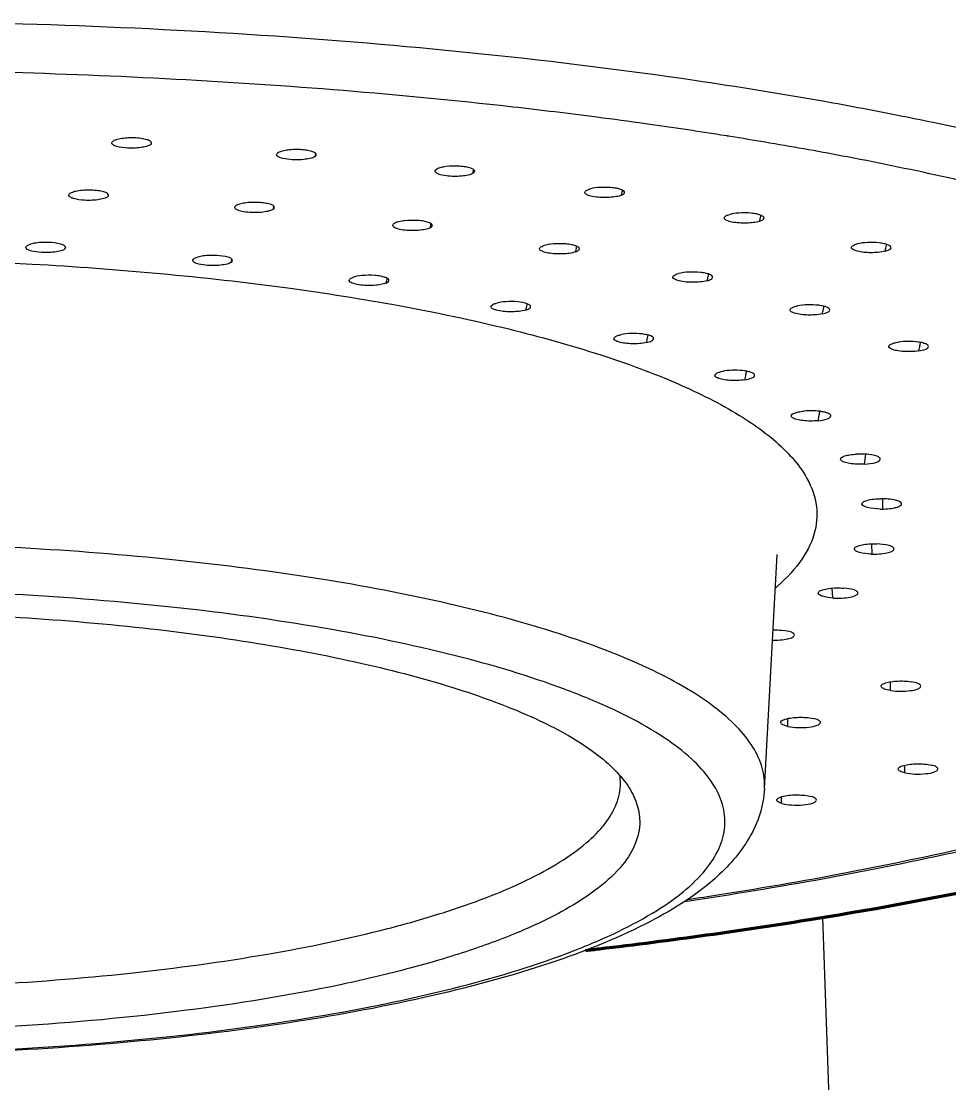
# Model space of a CAD drawing. Extents: x 40119 to 40713, y 15845 to 16265.
# Drawn here: x 40203.67 to 40215.36, y 16175.85 to 16189.22 of the extents above; entities that cross this region are included whole.
import ezdxf

# ---------------------------------------------------------------- set-up
doc = ezdxf.new("R2010")
doc.units = 0
doc.header["$LTSCALE"] = 7
doc.header["$MEASUREMENT"] = 0
doc.linetypes.add('CENTER', pattern=[2, 1.25, -0.25, 0.25, -0.25])
doc.layers.get('0').update_dxf_attribs({"color": 2, "linetype": 'CONTINUOUS'})
doc.layers.add('1', color=1, linetype='CENTER')

msp = doc.modelspace()

# ---------------------------------------------------------------- linework, layer by layer
at = {"color": 7, "linetype": 'Continuous'}
for p, q in [((40209.86036, 16188.1427), (40209.83088, 16188.14571)), ((40209.86036, 16188.1427), (40209.83131, 16188.14597)), ((40205.30702, 16187.68851), (40205.30464, 16187.67681)), ((40205.30464, 16187.67681), (40205.31007, 16187.6877)), ((40212.55653, 16187.77879), (40212.47874, 16187.7911)), ((40212.59899, 16187.77066), (40212.555, 16187.77814)), ((40212.60133, 16187.77164), (40212.55653, 16187.77879)), ((40214.07137, 16187.51446), (40214.00731, 16187.52664)), ((40204.76648, 16187.03129), (40204.76407, 16187.01938)), ((40204.76407, 16187.01938), (40204.76952, 16187.03048)), ((40204.22595, 16186.37414), (40204.2235, 16186.36195)), ((40204.2235, 16186.36195), (40204.22899, 16186.37332)), ((40213.99105, 16183.69842), (40213.98639, 16183.70852)), ((40214.25363, 16183.14532), (40214.25352, 16183.14582)), ((40214.51419, 16183.21263), (40214.51322, 16183.0838)), ((40214.15939, 16182.57844), (40214.16083, 16182.58958)), ((40214.37449, 16182.64402), (40214.37753, 16182.51737)), ((40213.02777, 16179.56325), (40213.18772, 16182.51125)), ((40213.87654, 16182.08755), (40213.88329, 16181.96442)), ((40213.76009, 16177.94388), (40214.4872, 16157.12529))]:
    msp.add_line(p, q, dxfattribs=at)
for centre, radius, start, end in [((40204.40844, 16135.53437), 53.50482, 79.932373, 81.684266), ((40205.51984, 16141.76679), 47.17408, 78.695277, 79.938198), ((40202.79721, 16125.35041), 63.18829, 82.6159268, 83.5820991), ((40203.23595, 16128.73179), 59.77856, 82.0264369, 82.6164311), ((40203.77449, 16132.51502), 55.95721, 81.051193, 82.03518), ((40206.18548, 16145.10907), 43.76616, 78.103665, 78.692068), ((40207.0842, 16149.30868), 39.47149, 76.704954, 78.123554), ((40204.33012, 16136.03466), 52.39398, 80.435895, 80.916963), ((40204.99547, 16139.91764), 48.45442, 79.281384, 80.448835), ((40199.91923, 16189.13402), 7.62474, 347.798322, 347.954416), ((40199.78714, 16189.16222), 7.75981, 347.954306, 348.06855), ((40204.07815, 16188.4987), 5.41023, 347.277368, 347.591111), ((40203.94339, 16188.52838), 5.54822, 347.590813, 347.821042), ((40207.12493, 16187.98768), 4.21371, 346.916428, 347.439218), ((40206.99045, 16188.0177), 4.35149, 347.438491, 347.798498), ((40199.54632, 16188.43255), 7.46539, 347.815522, 347.987465), ((40199.40442, 16188.46276), 7.61047, 347.987333, 348.113254), ((40209.59056, 16187.50295), 3.46971, 346.72228, 347.49887), ((40209.45448, 16187.53321), 3.60912, 347.497444, 348.007237), ((40203.78379, 16187.75669), 5.1603, 347.305241, 347.668414), ((40203.64146, 16187.78785), 5.306, 347.667984, 347.922994), ((40206.78154, 16187.21305), 3.97039, 347.017367, 347.637255), ((40206.63647, 16187.24492), 4.11892, 347.636244, 348.055342), ((40211.6599, 16187.01077), 2.9665, 346.700292, 347.757308), ((40211.52121, 16187.04099), 3.10845, 347.754964, 348.431049), ((40199.29686, 16187.70284), 7.17837, 347.820391, 348.019884), ((40199.14675, 16187.73472), 7.33184, 348.019679, 348.155046), ((40203.56394, 16186.98343), 4.81793, 347.349495, 347.792867), ((40203.40945, 16187.0169), 4.97601, 347.792237, 348.09719), ((40209.1388, 16186.69138), 3.25186, 346.961199, 347.887074), ((40208.99109, 16186.72321), 3.40296, 347.885063, 348.479942), ((40206.29452, 16186.43359), 3.82409, 347.975485, 348.471279), ((40206.45153, 16186.40004), 3.66354, 347.206188, 347.977099), ((40211.04808, 16186.1575), 2.77774, 347.14314, 348.393554), ((40210.89666, 16186.18877), 2.93235, 348.390272, 349.173851), ((40208.4625, 16185.86439), 3.15617, 348.538918, 349.24958), ((40208.62407, 16185.83147), 2.99128, 347.402871, 348.54195), ((40212.57986, 16185.60122), 2.44903, 347.566456, 349.133605), ((40212.42306, 16185.63154), 2.60874, 349.128973, 350.110123), ((40210.2733, 16185.24598), 2.56448, 347.945294, 349.450232), ((40210.10515, 16185.27752), 2.73556, 349.445542, 350.378235), ((40211.46477, 16184.63759), 2.28251, 348.830718, 350.624684), ((40211.28896, 16184.66687), 2.46074, 350.619075, 351.785141), ((40212.14337, 16184.02314), 2.17583, 350.079522, 353.426862), ((40211.49024, 16184.0264), 2.56147, 310.83628, 311.779605), ((40212.53176, 16180.85491), 2.08422, 358.47955, 0.163791), ((40212.24356, 16180.85329), 2.37243, 0.963673, 1.247936), ((40212.3427, 16180.85482), 2.27327, 0.152546, 0.967309), ((40207.41871, 16172.49504), 8.87684, 67.479357, 69.61578), ((40207.75178, 16173.30355), 8.00242, 66.876248, 67.464995), ((40210.81145, 16180.32583), 2.51225, 1.761553, 2.58133), ((40211.02257, 16180.33204), 2.30103, 0.399569, 1.768505), ((40212.33137, 16179.73132), 2.46353, 1.988363, 2.84047), ((40212.53916, 16179.73829), 2.25562, 0.661743, 1.994368), ((40210.53746, 16179.63105), 0.67626, 0.026083, 8.392356), ((40210.46342, 16179.26208), 2.78318, 3.338931, 4.115792), ((40210.68809, 16179.27507), 2.55813, 2.322487, 3.341596), ((40203.90723, 16232.65526), 55.09245, 278.51507, 278.930303)]:
    msp.add_arc(centre, radius, start, end, dxfattribs=at)
for points, knots in [([(40212.14673, 16188.47664), (40210.39601, 16188.73352), (40206.75548, 16189.1038), (40203.09941, 16189.22285), (40201.21374, 16189.22285)], [0, 0, 0, 0, 0.48410235, 1, 1, 1, 1]), ([(40209.83131, 16188.14597), (40208.42978, 16188.30318), (40205.55942, 16188.53351), (40202.68117, 16188.60848), (40201.21374, 16188.60848)], [0, 0, 0, 0, 0.49007493, 1, 1, 1, 1]), ([(40205.00812, 16187.62703), (40204.96147, 16187.6296), (40204.89836, 16187.63741), (40204.83274, 16187.6605), (40204.81201, 16187.67838), (40204.81041, 16187.6872)], [0, 0, 0, 0, 0.65868302, 0.87367565, 1, 1, 1, 1]), ([(40205.30978, 16187.6877), (40205.31103, 16187.69669), (40205.29076, 16187.72035), (40205.24374, 16187.73481), (40205.1741, 16187.7496), (40205.0897, 16187.75573), (40205.00148, 16187.75435), (40204.92051, 16187.74561), (40204.85897, 16187.73029), (40204.82445, 16187.71446), (40204.81556, 16187.70368)], [0, 0, 0, 0, 0.05200886, 0.14770597, 0.28800625, 0.45624802, 0.63235109, 0.79368735, 0.91992676, 1, 1, 1, 1]), ([(40205.30464, 16187.67681), (40205.29512, 16187.66524), (40205.25733, 16187.6486), (40205.19058, 16187.63332), (40205.10347, 16187.62506), (40205.04059, 16187.62525), (40205.00812, 16187.62703)], [0, 0, 0, 0, 0.14706883, 0.38282002, 0.68081745, 1, 1, 1, 1]), ([(40206.88517, 16187.54014), (40206.88404, 16187.5464), (40206.8888, 16187.55627), (40206.89575, 16187.56213), (40206.89803, 16187.56387)], [0, 0, 0, 0, 0.68943072, 1, 1, 1, 1]), ([(40207.05486, 16187.48196), (40207.01446, 16187.48549), (40206.96014, 16187.49364), (40206.90359, 16187.51602), (40206.88657, 16187.5323), (40206.88517, 16187.54014)], [0, 0, 0, 0, 0.65806141, 0.87076683, 1, 1, 1, 1]), ([(40207.3845, 16187.5408), (40207.38567, 16187.54934), (40207.36744, 16187.57202), (40207.32321, 16187.58627), (40207.25814, 16187.60121), (40207.17812, 16187.60802), (40207.0929, 16187.60807), (40207.01259, 16187.60111), (40206.94768, 16187.58747), (40206.91058, 16187.57346), (40206.89803, 16187.56387)], [0, 0, 0, 0, 0.05040168, 0.14191671, 0.27571962, 0.4379449, 0.61091551, 0.77376133, 0.90763189, 1, 1, 1, 1]), ([(40207.37173, 16187.5225), (40207.37352, 16187.52387), (40207.37921, 16187.52871), (40207.38379, 16187.53557), (40207.3845, 16187.5408)], [0, 0, 0, 0, 0.29978468, 1, 1, 1, 1]), ([(40207.37173, 16187.5225), (40207.35761, 16187.5117), (40207.31492, 16187.49653), (40207.20943, 16187.47729), (40207.11827, 16187.47642), (40207.05486, 16187.48196)], [0, 0, 0, 0, 0.1650981, 0.40902259, 1, 1, 1, 1]), ([(40209.3792, 16187.33249), (40209.38038, 16187.34057), (40209.36406, 16187.36229), (40209.32276, 16187.37638), (40209.26218, 16187.39142), (40209.15952, 16187.40139), (40209.05348, 16187.39976), (40208.95841, 16187.38326), (40208.91891, 16187.37084), (40208.90363, 16187.3625)], [0, 0, 0, 0, 0.04896849, 0.13658062, 0.26429219, 0.42103506, 0.7546951, 0.89556956, 1, 1, 1, 1]), ([(40217.37305, 16186.73617), (40217.11872, 16186.80992), (40216.02801, 16187.10937), (40214.92218, 16187.3521), (40214.07137, 16187.51446)], [0, 0, 0, 0, 0.23413936, 1, 1, 1, 1]), ([(40208.87987, 16187.3318), (40208.87939, 16187.3344), (40208.88051, 16187.34851), (40208.89408, 16187.35729), (40208.90363, 16187.3625)], [0, 0, 0, 0, 0.19536729, 1, 1, 1, 1]), ([(40209.02261, 16187.27644), (40208.98835, 16187.28063), (40208.94251, 16187.28892), (40208.89474, 16187.31027), (40208.88114, 16187.32491), (40208.87987, 16187.3318)], [0, 0, 0, 0, 0.65563507, 0.86681572, 1, 1, 1, 1]), ([(40209.35554, 16187.3072), (40209.33753, 16187.29736), (40209.29001, 16187.28353), (40209.17885, 16187.26767), (40209.08585, 16187.2687), (40209.02261, 16187.27644)], [0, 0, 0, 0, 0.18250167, 0.43348999, 1, 1, 1, 1]), ([(40209.35554, 16187.3072), (40209.35885, 16187.30901), (40209.36865, 16187.31498), (40209.37806, 16187.32462), (40209.3792, 16187.33249)], [0, 0, 0, 0, 0.32166026, 1, 1, 1, 1]), ([(40211.26693, 16187.06576), (40211.26809, 16187.07342), (40211.25333, 16187.09399), (40211.21511, 16187.10811), (40211.1589, 16187.123), (40211.06146, 16187.13401), (40210.94109, 16187.1329), (40210.84442, 16187.11851), (40210.80523, 16187.10231)], [0, 0, 0, 0, 0.0479651, 0.13198946, 0.25418056, 0.40595071, 0.73750266, 1, 1, 1, 1]), ([(40204.46755, 16186.9696), (40204.4209, 16186.97217), (40204.35779, 16186.97998), (40204.29217, 16187.00307), (40204.27144, 16187.02095), (40204.26984, 16187.02977)], [0, 0, 0, 0, 0.65868302, 0.87367565, 1, 1, 1, 1]), ([(40204.76924, 16187.03048), (40204.77038, 16187.03952), (40204.74987, 16187.06301), (40204.70281, 16187.0775), (40204.6331, 16187.09221), (40204.54875, 16187.09832), (40204.46062, 16187.0969), (40204.37977, 16187.08815), (40204.31833, 16187.07283), (40204.28387, 16187.05702), (40204.27499, 16187.04626)], [0, 0, 0, 0, 0.05221951, 0.14820012, 0.28861367, 0.45682074, 0.63278112, 0.79392508, 0.92000796, 1, 1, 1, 1]), ([(40204.76407, 16187.01938), (40204.75455, 16187.00781), (40204.71676, 16186.99117), (40204.65001, 16186.9759), (40204.5629, 16186.96763), (40204.50002, 16186.96782), (40204.46755, 16186.9696)], [0, 0, 0, 0, 0.14706883, 0.38282002, 0.68081745, 1, 1, 1, 1]), ([(40210.76753, 16187.06501), (40210.76694, 16187.06824), (40210.77005, 16187.08772), (40210.79112, 16187.09647), (40210.80523, 16187.10231)], [0, 0, 0, 0, 0.17664683, 1, 1, 1, 1]), ([(40210.88476, 16187.01326), (40210.8564, 16187.01784), (40210.81703, 16187.02583), (40210.77024, 16187.05025), (40210.76753, 16187.06501)], [0, 0, 0, 0, 0.65672023, 1, 1, 1, 1]), ([(40211.22925, 16187.03382), (40211.2079, 16187.02498), (40211.15592, 16187.01259), (40211.04073, 16187.00024), (40210.94692, 16187.00322), (40210.88476, 16187.01326)], [0, 0, 0, 0, 0.19934907, 0.456809, 1, 1, 1, 1]), ([(40211.22925, 16187.03382), (40211.23449, 16187.03599), (40211.24909, 16187.04285), (40211.26528, 16187.05482), (40211.26693, 16187.06576)], [0, 0, 0, 0, 0.33893221, 1, 1, 1, 1]), ([(40206.35865, 16186.87578), (40206.35745, 16186.88245), (40206.36303, 16186.89294), (40206.37066, 16186.89894), (40206.3732, 16186.90076)], [0, 0, 0, 0, 0.68447264, 1, 1, 1, 1]), ([(40206.52355, 16186.81804), (40206.48423, 16186.82171), (40206.43143, 16186.8299), (40206.37643, 16186.85212), (40206.36004, 16186.86811), (40206.35865, 16186.87578)], [0, 0, 0, 0, 0.65777179, 0.87015307, 1, 1, 1, 1]), ([(40206.858, 16186.87654), (40206.85912, 16186.88502), (40206.84114, 16186.90747), (40206.7974, 16186.9217), (40206.73309, 16186.93663), (40206.65387, 16186.94354), (40206.56924, 16186.94382), (40206.48914, 16186.93715), (40206.4238, 16186.92384), (40206.38628, 16186.91012), (40206.3732, 16186.90076)], [0, 0, 0, 0, 0.05021284, 0.14113461, 0.27387763, 0.43509104, 0.60746366, 0.7704602, 0.90553408, 1, 1, 1, 1]), ([(40206.84354, 16186.85691), (40206.84558, 16186.85837), (40206.85195, 16186.86345), (40206.85724, 16186.87086), (40206.858, 16186.87654)], [0, 0, 0, 0, 0.30415038, 1, 1, 1, 1]), ([(40206.84354, 16186.85691), (40206.82869, 16186.84626), (40206.78514, 16186.83133), (40206.67854, 16186.81267), (40206.58699, 16186.81212), (40206.52355, 16186.81804)], [0, 0, 0, 0, 0.16818599, 0.41340141, 1, 1, 1, 1]), ([(40212.52261, 16186.74338), (40212.52191, 16186.74725), (40212.52474, 16186.76011), (40212.54612, 16186.77537), (40212.56516, 16186.78294), (40212.57712, 16186.78681)], [0, 0, 0, 0, 0.15910598, 0.49128664, 1, 1, 1, 1]), ([(40212.61613, 16186.69597), (40212.59334, 16186.70068), (40212.5607, 16186.70859), (40212.52486, 16186.73102), (40212.52261, 16186.74338)], [0, 0, 0, 0, 0.64937228, 1, 1, 1, 1]), ([(40213.02215, 16186.7443), (40213.02481, 16186.76318), (40212.97647, 16186.78573), (40212.92399, 16186.79886), (40212.82978, 16186.812), (40212.71356, 16186.8123), (40212.61839, 16186.80013), (40212.57712, 16186.78681)], [0, 0, 0, 0, 0.12322519, 0.24113891, 0.38908008, 0.71973419, 1, 1, 1, 1]), ([(40212.96752, 16186.70605), (40212.98116, 16186.71046), (40213.00205, 16186.7181), (40213.02095, 16186.73586), (40213.02215, 16186.7443)], [0, 0, 0, 0, 0.62727861, 1, 1, 1, 1]), ([(40208.34682, 16186.64964), (40208.3463, 16186.65245), (40208.34798, 16186.66836), (40208.36407, 16186.67725), (40208.37512, 16186.6827)], [0, 0, 0, 0, 0.18847676, 1, 1, 1, 1]), ([(40208.48045, 16186.59545), (40208.44828, 16186.59981), (40208.4044, 16186.60784), (40208.34984, 16186.6332), (40208.34682, 16186.64964)], [0, 0, 0, 0, 0.66002264, 1, 1, 1, 1]), ([(40208.84616, 16186.65034), (40208.84734, 16186.65827), (40208.8316, 16186.6796), (40208.79136, 16186.69369), (40208.73232, 16186.70871), (40208.6315, 16186.719), (40208.52664, 16186.71791), (40208.43142, 16186.70247), (40208.39118, 16186.69061), (40208.37512, 16186.6827)], [0, 0, 0, 0, 0.04856141, 0.13486924, 0.2605513, 0.41546875, 0.74835822, 0.8914922, 1, 1, 1, 1]), ([(40208.81795, 16186.62268), (40208.79871, 16186.61319), (40208.74957, 16186.59985), (40208.63682, 16186.58521), (40208.54341, 16186.58692), (40208.48045, 16186.59545)], [0, 0, 0, 0, 0.18845582, 0.44176401, 1, 1, 1, 1]), ([(40208.81795, 16186.62268), (40208.82189, 16186.62463), (40208.83329, 16186.63093), (40208.84485, 16186.64145), (40208.84616, 16186.65034)], [0, 0, 0, 0, 0.32826344, 1, 1, 1, 1]), ([(40212.96752, 16186.70605), (40212.91382, 16186.6887), (40212.79469, 16186.67805), (40212.67628, 16186.68353), (40212.61613, 16186.69597)], [0, 0, 0, 0, 0.47881747, 1, 1, 1, 1]), ([(40203.92698, 16186.31218), (40203.88033, 16186.31474), (40203.81722, 16186.32256), (40203.7516, 16186.34564), (40203.73087, 16186.36352), (40203.72927, 16186.37234)], [0, 0, 0, 0, 0.65868302, 0.87367565, 1, 1, 1, 1]), ([(40204.2287, 16186.37333), (40204.22969, 16186.38242), (40204.2089, 16186.40568), (40204.13438, 16186.42885), (40204.03179, 16186.44163), (40203.91973, 16186.43938), (40203.83897, 16186.43069), (40203.77767, 16186.41537), (40203.74328, 16186.39957), (40203.73442, 16186.38883)], [0, 0, 0, 0, 0.05252662, 0.14892674, 0.45725837, 0.63313324, 0.79411961, 0.92006859, 1, 1, 1, 1]), ([(40204.2235, 16186.36195), (40204.21398, 16186.35038), (40204.17619, 16186.33374), (40204.10944, 16186.31847), (40204.02233, 16186.31021), (40203.95945, 16186.31039), (40203.92698, 16186.31218)], [0, 0, 0, 0, 0.14706883, 0.38282002, 0.68081745, 1, 1, 1, 1]), ([(40210.1972, 16186.35556), (40210.19655, 16186.35912), (40210.19863, 16186.37064), (40210.21664, 16186.38519), (40210.23312, 16186.39242), (40210.24338, 16186.39614)], [0, 0, 0, 0, 0.16595545, 0.49911281, 1, 1, 1, 1]), ([(40210.30174, 16186.30599), (40210.27635, 16186.31067), (40210.24055, 16186.31863), (40210.19966, 16186.34208), (40210.1972, 16186.35556)], [0, 0, 0, 0, 0.65323237, 1, 1, 1, 1]), ([(40210.69666, 16186.35636), (40210.69955, 16186.3758), (40210.64887, 16186.3987), (40210.5947, 16186.41181), (40210.49759, 16186.42467), (40210.37994, 16186.42395), (40210.28382, 16186.41077), (40210.24338, 16186.39614)], [0, 0, 0, 0, 0.12472384, 0.24491678, 0.39506766, 0.7271734, 1, 1, 1, 1]), ([(40210.65044, 16186.32108), (40210.65685, 16186.3234), (40210.67421, 16186.33068), (40210.69476, 16186.34362), (40210.69666, 16186.35636)], [0, 0, 0, 0, 0.34628232, 1, 1, 1, 1]), ([(40214.12138, 16186.37125), (40214.11949, 16186.38155), (40214.14693, 16186.40921), (40214.17551, 16186.4152), (40214.19535, 16186.42026)], [0, 0, 0, 0, 0.33834509, 1, 1, 1, 1]), ([(40214.19329, 16186.32887), (40214.17565, 16186.33348), (40214.14943, 16186.34125), (40214.12324, 16186.36111), (40214.12138, 16186.37125)], [0, 0, 0, 0, 0.63878515, 1, 1, 1, 1]), ([(40214.54684, 16186.32834), (40214.48929, 16186.31363), (40214.36991, 16186.30558), (40214.2505, 16186.31391), (40214.19329, 16186.32887)], [0, 0, 0, 0, 0.50111158, 1, 1, 1, 1]), ([(40214.62099, 16186.37224), (40214.62317, 16186.38989), (40214.58, 16186.4119), (40214.53099, 16186.42493), (40214.44304, 16186.43872), (40214.33046, 16186.44096), (40214.23771, 16186.43108), (40214.19535, 16186.42026)], [0, 0, 0, 0, 0.12002979, 0.23354355, 0.37708317, 0.70485939, 1, 1, 1, 1]), ([(40214.54684, 16186.32834), (40214.5652, 16186.33303), (40214.59207, 16186.34086), (40214.61969, 16186.36175), (40214.62099, 16186.37224)], [0, 0, 0, 0, 0.64190075, 1, 1, 1, 1]), ([(40189.01759, 16183.68979), (40189.11107, 16183.80226), (40189.34647, 16184.02273), (40189.78151, 16184.31539), (40190.3238, 16184.59576), (40191.23581, 16184.97068), (40192.61311, 16185.37529), (40194.50594, 16185.75508), (40196.65314, 16186.0356), (40199.77977, 16186.2638), (40202.1897, 16186.25554), (40203.80733, 16186.16665)], [0, 0, 0, 0, 0.02873769, 0.06288056, 0.10278127, 0.14848173, 0.25646631, 0.38417693, 0.52754708, 0.68166137, 1, 1, 1, 1]), ([(40205.83128, 16186.20897), (40205.83087, 16186.21121), (40205.83129, 16186.22258), (40205.84108, 16186.2309), (40205.84834, 16186.23567)], [0, 0, 0, 0, 0.20738972, 1, 1, 1, 1]), ([(40205.98951, 16186.15188), (40205.95171, 16186.15572), (40205.901, 16186.16396), (40205.84817, 16186.18594), (40205.83263, 16186.20153), (40205.83128, 16186.20897)], [0, 0, 0, 0, 0.65727303, 0.8692414, 1, 1, 1, 1]), ([(40206.33067, 16186.21017), (40206.3316, 16186.21861), (40206.31362, 16186.24052), (40206.24528, 16186.2633), (40206.15109, 16186.27677), (40206.04551, 16186.27706), (40205.96584, 16186.27086), (40205.9001, 16186.258), (40205.86209, 16186.2447), (40205.84834, 16186.23567)], [0, 0, 0, 0, 0.05025682, 0.14079892, 0.43167341, 0.60312697, 0.7661514, 0.90271102, 1, 1, 1, 1]), ([(40206.31366, 16186.18837), (40206.31609, 16186.18997), (40206.32353, 16186.19541), (40206.32997, 16186.20376), (40206.33067, 16186.21017)], [0, 0, 0, 0, 0.31086422, 1, 1, 1, 1]), ([(40210.65044, 16186.32108), (40210.59893, 16186.30241), (40210.48035, 16186.29066), (40210.36296, 16186.2947), (40210.30174, 16186.30599)], [0, 0, 0, 0, 0.46810756, 1, 1, 1, 1]), ([(40203.80733, 16186.16665), (40204.88354, 16186.10752), (40206.89809, 16185.92581), (40209.28878, 16185.50534), (40210.9202, 16185.05386), (40211.89635, 16184.69663), (40212.67532, 16184.31015), (40213.10242, 16184.00316), (40213.26866, 16183.84168)], [0, 0, 0, 0, 0.32757883, 0.61417606, 0.73621139, 0.84166851, 0.92956188, 1, 1, 1, 1]), ([(40206.31366, 16186.18837), (40206.29783, 16186.17796), (40206.25308, 16186.16336), (40206.145, 16186.14551), (40206.05295, 16186.14543), (40205.98951, 16186.15188)], [0, 0, 0, 0, 0.17247945, 0.41946001, 1, 1, 1, 1]), ([(40212.37486, 16186.00006), (40212.37714, 16186.0181), (40212.33239, 16186.04019), (40212.28232, 16186.05329), (40212.19248, 16186.06685), (40212.07875, 16186.06853), (40211.98524, 16186.05795), (40211.94313, 16186.04643)], [0, 0, 0, 0, 0.1210861, 0.23588638, 0.38071706, 0.70927538, 1, 1, 1, 1]), ([(40207.80076, 16185.95845), (40207.80019, 16185.96158), (40207.8029, 16185.98015), (40207.8227, 16185.98898), (40207.83603, 16185.99472)], [0, 0, 0, 0, 0.17943649, 1, 1, 1, 1]), ([(40207.92196, 16185.90607), (40207.89268, 16185.91061), (40207.8522, 16185.91861), (40207.80354, 16185.94328), (40207.80076, 16185.95845)], [0, 0, 0, 0, 0.65763252, 1, 1, 1, 1]), ([(40208.30018, 16185.95946), (40208.30121, 16185.96724), (40208.28591, 16185.98782), (40208.24717, 16186.00195), (40208.19016, 16186.01678), (40208.09194, 16186.0276), (40207.97142, 16186.02607), (40207.87469, 16186.01138), (40207.83603, 16185.99472)], [0, 0, 0, 0, 0.0483414, 0.1332649, 0.25648203, 0.40904133, 0.74061951, 1, 1, 1, 1]), ([(40208.26491, 16185.92828), (40208.24406, 16185.91929), (40208.19276, 16185.90665), (40208.07811, 16185.89374), (40207.98435, 16185.8964), (40207.92196, 16185.90607)], [0, 0, 0, 0, 0.1966855, 0.45314005, 1, 1, 1, 1]), ([(40208.26491, 16185.92828), (40208.26986, 16185.93042), (40208.2837, 16185.93717), (40208.29878, 16185.94898), (40208.30018, 16185.95946)], [0, 0, 0, 0, 0.33742505, 1, 1, 1, 1]), ([(40211.87526, 16185.99903), (40211.87348, 16186.00877), (40211.89794, 16186.03521), (40211.92481, 16186.04141), (40211.94313, 16186.04643)], [0, 0, 0, 0, 0.34261923, 1, 1, 1, 1]), ([(40211.95342, 16185.95507), (40211.93428, 16185.95974), (40211.90617, 16185.96755), (40211.87724, 16185.98824), (40211.87526, 16185.99903)], [0, 0, 0, 0, 0.64233494, 1, 1, 1, 1]), ([(40212.30682, 16185.95773), (40212.25032, 16185.94225), (40212.13088, 16185.93338), (40212.01161, 16185.94088), (40211.95342, 16185.95507)], [0, 0, 0, 0, 0.49444109, 1, 1, 1, 1]), ([(40212.30682, 16185.95773), (40212.32372, 16185.96236), (40212.34879, 16185.97014), (40212.37361, 16185.9902), (40212.37486, 16186.00006)], [0, 0, 0, 0, 0.63812934, 1, 1, 1, 1]), ([(40209.58401, 16185.62761), (40209.58239, 16185.63656), (40209.60279, 16185.66114), (40209.62716, 16185.66763), (40209.64334, 16185.67255)], [0, 0, 0, 0, 0.349682, 1, 1, 1, 1]), ([(40210.08359, 16185.62879), (40210.08448, 16185.63604), (40210.07109, 16185.65479), (40210.01625, 16185.67779), (40209.91304, 16185.69561), (40209.77914, 16185.69681), (40209.68492, 16185.68516), (40209.64334, 16185.67255)], [0, 0, 0, 0, 0.04750576, 0.12771397, 0.38950666, 0.71748396, 1, 1, 1, 1]), ([(40213.84926, 16185.58794), (40213.85081, 16185.60458), (40213.8121, 16185.62592), (40213.76597, 16185.63877), (40213.68367, 16185.65301), (40213.57512, 16185.65676), (40213.48519, 16185.64894), (40213.44265, 16185.64009)], [0, 0, 0, 0, 0.1179247, 0.22826103, 0.36821121, 0.69324968, 1, 1, 1, 1]), ([(40209.6717, 16185.58144), (40209.6503, 16185.58615), (40209.61936, 16185.59403), (40209.58616, 16185.61585), (40209.58401, 16185.62761)], [0, 0, 0, 0, 0.64695354, 1, 1, 1, 1]), ([(40210.02411, 16185.58877), (40209.96931, 16185.57213), (40209.84999, 16185.56212), (40209.73118, 16185.56836), (40209.6717, 16185.58144)], [0, 0, 0, 0, 0.48463644, 1, 1, 1, 1]), ([(40210.02411, 16185.58877), (40210.03899, 16185.5933), (40210.06147, 16185.60097), (40210.08249, 16185.61982), (40210.08359, 16185.62879)], [0, 0, 0, 0, 0.63232995, 1, 1, 1, 1]), ([(40213.3497, 16185.5867), (40213.3475, 16185.59873), (40213.37099, 16185.61869), (40213.40392, 16185.63052), (40213.42882, 16185.63722), (40213.44265, 16185.64009)], [0, 0, 0, 0, 0.32755294, 0.62161294, 1, 1, 1, 1]), ([(40213.40467, 16185.54923), (40213.39109, 16185.55359), (40213.37024, 16185.56113), (40213.35123, 16185.57834), (40213.3497, 16185.5867)], [0, 0, 0, 0, 0.62635636, 1, 1, 1, 1]), ([(40213.75617, 16185.53941), (40213.69608, 16185.5269), (40213.57763, 16185.52135), (40213.45848, 16185.53195), (40213.40467, 16185.54923)], [0, 0, 0, 0, 0.52062193, 1, 1, 1, 1]), ([(40213.75617, 16185.53941), (40213.77915, 16185.5442), (40213.81146, 16185.55195), (40213.84811, 16185.57551), (40213.84926, 16185.58794)], [0, 0, 0, 0, 0.6527942, 1, 1, 1, 1]), ([(40211.13249, 16185.22545), (40211.13036, 16185.23708), (40211.15244, 16185.25663), (40211.18407, 16185.26838), (40211.20783, 16185.27503), (40211.22106, 16185.27791)], [0, 0, 0, 0, 0.32953423, 0.62263222, 1, 1, 1, 1]), ([(40211.63208, 16185.22677), (40211.6336, 16185.24368), (40211.59391, 16185.26502), (40211.54706, 16185.27795), (40211.46354, 16185.29203), (40211.3541, 16185.29546), (40211.26358, 16185.28717), (40211.22106, 16185.27791)], [0, 0, 0, 0, 0.11865963, 0.22975318, 0.37049227, 0.69596804, 1, 1, 1, 1]), ([(40211.19107, 16185.18685), (40211.17663, 16185.19127), (40211.1546, 16185.19888), (40211.1341, 16185.21671), (40211.13249, 16185.22545)], [0, 0, 0, 0, 0.6294111, 1, 1, 1, 1]), ([(40211.54335, 16185.17909), (40211.48376, 16185.16611), (40211.365, 16185.15998), (40211.2457, 16185.17009), (40211.19107, 16185.18685)], [0, 0, 0, 0, 0.51625728, 1, 1, 1, 1]), ([(40211.54335, 16185.17909), (40211.5653, 16185.18388), (40211.59639, 16185.19163), (40211.63099, 16185.21478), (40211.63208, 16185.22677)], [0, 0, 0, 0, 0.65109158, 1, 1, 1, 1]), ([(40214.59298, 16185.12628), (40214.59033, 16185.14087), (40214.62324, 16185.16299), (40214.66422, 16185.17517), (40214.69634, 16185.18199), (40214.71394, 16185.18472)], [0, 0, 0, 0, 0.31845696, 0.61775122, 1, 1, 1, 1]), ([(40214.6284, 16185.09604), (40214.62356, 16185.09812), (40214.60986, 16185.1048), (40214.59485, 16185.11596), (40214.59298, 16185.12628)], [0, 0, 0, 0, 0.33454611, 1, 1, 1, 1]), ([(40215.09243, 16185.128), (40215.09339, 16185.14329), (40215.05988, 16185.16362), (40215.01772, 16185.17613), (40214.94306, 16185.1908), (40214.84099, 16185.19634), (40214.75578, 16185.19121), (40214.71394, 16185.18472)], [0, 0, 0, 0, 0.11592784, 0.2227676, 0.35824052, 0.6795212, 1, 1, 1, 1]), ([(40214.97145, 16185.07393), (40215.00123, 16185.07856), (40215.04123, 16185.08594), (40215.09147, 16185.1128), (40215.09243, 16185.128)], [0, 0, 0, 0, 0.66423564, 1, 1, 1, 1]), ([(40214.97145, 16185.07393), (40214.90908, 16185.06424), (40214.81532, 16185.06155), (40214.70063, 16185.07444), (40214.64929, 16185.08706), (40214.6284, 16185.09604)], [0, 0, 0, 0, 0.54663006, 0.80314774, 1, 1, 1, 1]), ([(40212.404, 16184.76294), (40212.40133, 16184.77765), (40212.43468, 16184.79985), (40212.47601, 16184.81204), (40212.50845, 16184.81885), (40212.52621, 16184.82157)], [0, 0, 0, 0, 0.3181666, 0.61766554, 1, 1, 1, 1]), ([(40212.43868, 16184.73302), (40212.43394, 16184.73509), (40212.42049, 16184.74172), (40212.40584, 16184.75278), (40212.404, 16184.76294)], [0, 0, 0, 0, 0.33374409, 1, 1, 1, 1]), ([(40212.78123, 16184.7104), (40212.71878, 16184.70082), (40212.62505, 16184.69824), (40212.51054, 16184.71129), (40212.4594, 16184.72399), (40212.43868, 16184.73302)], [0, 0, 0, 0, 0.54778049, 0.80398212, 1, 1, 1, 1]), ([(40212.90345, 16184.76489), (40212.90423, 16184.78018), (40212.87084, 16184.80026), (40212.82877, 16184.81279), (40212.75448, 16184.82739), (40212.65281, 16184.83298), (40212.56794, 16184.82796), (40212.52621, 16184.82157)], [0, 0, 0, 0, 0.11628907, 0.22313978, 0.3584507, 0.67933809, 1, 1, 1, 1]), ([(40212.78123, 16184.7104), (40212.81138, 16184.71502), (40212.8517, 16184.72229), (40212.90268, 16184.74957), (40212.90345, 16184.76489)], [0, 0, 0, 0, 0.66541152, 1, 1, 1, 1]), ([(40213.86332, 16184.25505), (40213.86388, 16184.26874), (40213.83577, 16184.28747), (40213.79875, 16184.29969), (40213.69422, 16184.32326), (40213.60036, 16184.32368), (40213.52323, 16184.31596)], [0, 0, 0, 0, 0.11505659, 0.21828284, 0.34884107, 1, 1, 1, 1]), ([(40213.36394, 16184.25266), (40213.36054, 16184.27083), (40213.40736, 16184.29483), (40213.4588, 16184.30726), (40213.50072, 16184.3137), (40213.52323, 16184.31596)], [0, 0, 0, 0, 0.31258899, 0.61747432, 1, 1, 1, 1]), ([(40213.38056, 16184.23233), (40213.3783, 16184.23384), (40213.37126, 16184.23904), (40213.36507, 16184.24661), (40213.36394, 16184.25266)], [0, 0, 0, 0, 0.30635572, 1, 1, 1, 1]), ([(40213.70405, 16184.19545), (40213.6406, 16184.18909), (40213.54863, 16184.18925), (40213.44079, 16184.20723), (40213.39623, 16184.22189), (40213.38056, 16184.23233)], [0, 0, 0, 0, 0.58152358, 0.82821913, 1, 1, 1, 1]), ([(40213.70405, 16184.19545), (40213.743, 16184.19936), (40213.7947, 16184.20816), (40213.84878, 16184.23044), (40213.86302, 16184.24766), (40213.86332, 16184.25505)], [0, 0, 0, 0, 0.66533797, 0.87434714, 1, 1, 1, 1]), ([(40213.26866, 16183.84168), (40213.29612, 16183.81501), (40213.39591, 16183.71293), (40213.48473, 16183.59945), (40213.53879, 16183.50998)], [0, 0, 0, 0, 0.26801811, 1, 1, 1, 1]), ([(40213.98614, 16183.70851), (40213.98465, 16183.71679), (40214.00174, 16183.73951), (40214.04471, 16183.7539), (40214.10819, 16183.76901), (40214.15771, 16183.77337), (40214.18499, 16183.77484)], [0, 0, 0, 0, 0.11494722, 0.32195541, 0.62684155, 1, 1, 1, 1]), ([(40214.28667, 16183.64828), (40214.2542, 16183.64654), (40214.19137, 16183.64642), (40214.1044, 16183.65479), (40214.03796, 16183.67011), (40214.00036, 16183.68683), (40213.99105, 16183.69842)], [0, 0, 0, 0, 0.32000692, 0.61824489, 0.85365167, 1, 1, 1, 1]), ([(40214.48562, 16183.71115), (40214.48613, 16183.72332), (40214.44985, 16183.74966), (40214.35257, 16183.77225), (40214.25472, 16183.77857), (40214.18499, 16183.77484)], [0, 0, 0, 0, 0.11505686, 0.34037342, 1, 1, 1, 1]), ([(40214.28667, 16183.64828), (40214.33468, 16183.65087), (40214.39908, 16183.65918), (40214.46581, 16183.68267), (40214.48526, 16183.70242), (40214.48562, 16183.71115)], [0, 0, 0, 0, 0.66747155, 0.87880756, 1, 1, 1, 1]), ([(40213.53879, 16183.50998), (40213.60354, 16183.40283), (40213.70022, 16183.17282), (40213.68598, 16182.79077), (40213.50575, 16182.42543), (40213.3111, 16182.21837), (40213.19686, 16182.11628)], [0, 0, 0, 0, 0.23901841, 0.46298252, 0.70749977, 1, 1, 1, 1]), ([(40214.25352, 16183.14582), (40214.25205, 16183.15544), (40214.26725, 16183.17199), (40214.29188, 16183.18336), (40214.36562, 16183.20802), (40214.43512, 16183.21235), (40214.49344, 16183.21295)], [0, 0, 0, 0, 0.11246358, 0.20584135, 0.32609936, 1, 1, 1, 1]), ([(40214.4844, 16183.08382), (40214.43057, 16183.08327), (40214.35706, 16183.09238), (40214.28094, 16183.11572), (40214.25544, 16183.13533), (40214.25361, 16183.14532)], [0, 0, 0, 0, 0.65736989, 0.87593416, 1, 1, 1, 1]), ([(40214.4844, 16183.08382), (40214.54746, 16183.08228), (40214.63465, 16183.08959), (40214.72242, 16183.11324), (40214.75323, 16183.13706), (40214.75331, 16183.14821)], [0, 0, 0, 0, 0.66262042, 0.88282487, 1, 1, 1, 1]), ([(40214.75331, 16183.14821), (40214.75338, 16183.15899), (40214.72439, 16183.18262), (40214.63919, 16183.2064), (40214.55482, 16183.21358), (40214.49344, 16183.21295)], [0, 0, 0, 0, 0.11681785, 0.33499268, 1, 1, 1, 1]), ([(40203.67025, 16182.59364), (40202.79397, 16182.64179), (40201.04089, 16182.685), (40198.45721, 16182.60161), (40196.37088, 16182.40925), (40194.80601, 16182.17976), (40193.7404, 16181.97993), (40192.76813, 16181.75105), (40191.90119, 16181.49602), (40191.2538, 16181.25672), (40190.79912, 16181.0519), (40190.42069, 16180.85672), (40190.02559, 16180.60732), (40189.66296, 16180.27844), (40189.43827, 16179.9306), (40189.39346, 16179.67859), (40189.3997, 16179.56325)], [0, 0, 0, 0, 0.17310898, 0.34566526, 0.50965014, 0.58605638, 0.65757484, 0.72344125, 0.78299687, 0.83572584, 0.85942703, 0.88131922, 0.91969309, 0.95126306, 0.97721542, 1, 1, 1, 1]), ([(40213.02776, 16179.56325), (40213.03253, 16179.65112), (40213.01059, 16179.83702), (40212.88512, 16180.10518), (40212.67421, 16180.36427), (40212.25203, 16180.72467), (40211.50452, 16181.13541), (40210.37783, 16181.55701), (40208.98632, 16181.92582), (40207.36955, 16182.23032), (40205.57289, 16182.4608), (40204.31826, 16182.55803), (40203.67025, 16182.59364)], [0, 0, 0, 0, 0.02564474, 0.05338308, 0.08518617, 0.12228969, 0.21452885, 0.33173463, 0.47238754, 0.6334446, 0.81087634, 1, 1, 1, 1]), ([(40214.36756, 16182.51772), (40214.31856, 16182.51932), (40214.25217, 16182.52765), (40214.18303, 16182.55075), (40214.16087, 16182.56924), (40214.15917, 16182.57843)], [0, 0, 0, 0, 0.6583785, 0.87447113, 1, 1, 1, 1]), ([(40214.16083, 16182.58958), (40214.16655, 16182.60128), (40214.20079, 16182.61961), (40214.26175, 16182.63548), (40214.34609, 16182.64565), (40214.40777, 16182.64666), (40214.44019, 16182.6456)], [0, 0, 0, 0, 0.13419954, 0.36337075, 0.66561941, 1, 1, 1, 1]), ([(40214.36756, 16182.51772), (40214.43493, 16182.51473), (40214.52926, 16182.52078), (40214.62337, 16182.54433), (40214.65853, 16182.56883), (40214.65877, 16182.58087)], [0, 0, 0, 0, 0.65818457, 0.88245562, 1, 1, 1, 1]), ([(40214.65877, 16182.58087), (40214.65895, 16182.59017), (40214.63707, 16182.61185), (40214.56404, 16182.63564), (40214.49296, 16182.64388), (40214.44019, 16182.6456)], [0, 0, 0, 0, 0.11802171, 0.33007326, 1, 1, 1, 1]), ([(40213.70529, 16182.02328), (40213.70429, 16182.02888), (40213.70782, 16182.03767), (40213.71363, 16182.04325), (40213.7155, 16182.04486)], [0, 0, 0, 0, 0.6982265, 1, 1, 1, 1]), ([(40213.7155, 16182.04486), (40213.72832, 16182.05593), (40213.76953, 16182.0715), (40213.87298, 16182.09171), (40213.96341, 16182.09314), (40214.02669, 16182.08824)], [0, 0, 0, 0, 0.15976678, 0.40141361, 1, 1, 1, 1]), ([(40214.20476, 16182.0259), (40214.20485, 16182.03386), (40214.18875, 16182.05291), (40214.12836, 16182.07611), (40214.07035, 16182.08485), (40214.02669, 16182.08824)], [0, 0, 0, 0, 0.12182743, 0.33016287, 1, 1, 1, 1]), ([(40210.51064, 16180.81599), (40210.06144, 16180.98333), (40209.05844, 16181.27966), (40207.41558, 16181.6153), (40205.55487, 16181.86813), (40204.24578, 16181.97233), (40203.56644, 16182.00966)], [0, 0, 0, 0, 0.20346273, 0.44288291, 0.71121443, 1, 1, 1, 1]), ([(40213.89301, 16181.96372), (40213.84859, 16181.96716), (40213.7885, 16181.9744), (40213.72623, 16181.99754), (40213.7068, 16182.01481), (40213.70529, 16182.02328)], [0, 0, 0, 0, 0.6588604, 0.87278865, 1, 1, 1, 1]), ([(40213.89301, 16181.96372), (40213.96445, 16181.95901), (40214.06545, 16181.96444), (40214.16589, 16181.98725), (40214.20463, 16182.01312), (40214.20476, 16182.0259)], [0, 0, 0, 0, 0.65500907, 0.8831324, 1, 1, 1, 1]), ([(40203.34345, 16181.73846), (40203.89874, 16181.70795), (40204.97445, 16181.62486), (40206.51626, 16181.4285), (40207.90674, 16181.16925), (40209.10766, 16180.85519), (40210.08566, 16180.49586), (40210.73937, 16180.14609), (40211.11501, 16179.83932), (40211.30697, 16179.61858), (40211.42723, 16179.39042), (40211.45639, 16179.23053), (40211.45707, 16179.15454)], [0, 0, 0, 0, 0.18783451, 0.3642579, 0.52471712, 0.66528286, 0.78296024, 0.87616959, 0.91385782, 0.9462154, 0.97433321, 1, 1, 1, 1]), ([(40212.45939, 16178.23064), (40213.61438, 16178.41216), (40215.74051, 16178.81574), (40218.23407, 16179.5146), (40219.89554, 16180.16697), (40220.88941, 16180.65699), (40221.69203, 16181.16975), (40222.13148, 16181.55707), (40222.3083, 16181.75534)], [0, 0, 0, 0, 0.3308168, 0.61180815, 0.73110359, 0.83544832, 0.92483118, 1, 1, 1, 1]), ([(40222.42092, 16181.63955), (40222.19808, 16181.43111), (40221.67619, 16181.03143), (40220.76561, 16180.50738), (40219.68327, 16180.01811), (40217.93514, 16179.38056), (40215.36945, 16178.70365), (40213.19634, 16178.31468), (40212.02528, 16178.14173)], [0, 0, 0, 0, 0.08253029, 0.17689074, 0.28367226, 0.40337624, 0.67982785, 1, 1, 1, 1]), ([(40213.13615, 16181.56249), (40213.14715, 16181.56269), (40213.1899, 16181.56275), (40213.2327, 16181.56005), (40213.26421, 16181.55605)], [0, 0, 0, 0, 0.25714743, 1, 1, 1, 1]), ([(40213.4038, 16181.4974), (40213.40439, 16181.51426), (40213.34394, 16181.54561), (40213.29906, 16181.55163), (40213.26421, 16181.55605)], [0, 0, 0, 0, 0.32442702, 1, 1, 1, 1]), ([(40213.12919, 16181.43375), (40213.19323, 16181.43216), (40213.28181, 16181.43907), (40213.37191, 16181.46197), (40213.4034, 16181.48605), (40213.4038, 16181.4974)], [0, 0, 0, 0, 0.66033755, 0.8829766, 1, 1, 1, 1]), ([(40214.49678, 16180.85156), (40214.49619, 16180.85475), (40214.49917, 16180.87395), (40214.51984, 16180.88273), (40214.53371, 16180.88854)], [0, 0, 0, 0, 0.17750991, 1, 1, 1, 1]), ([(40214.61524, 16180.79961), (40214.5866, 16180.80417), (40214.54688, 16180.81217), (40214.49951, 16180.83667), (40214.49678, 16180.85156)], [0, 0, 0, 0, 0.65701259, 1, 1, 1, 1]), ([(40214.53371, 16180.88854), (40214.55491, 16180.89742), (40214.60668, 16180.9099), (40214.7217, 16180.92242), (40214.8155, 16180.91954), (40214.87773, 16180.90962)], [0, 0, 0, 0, 0.19851784, 0.45566465, 1, 1, 1, 1]), ([(40214.61524, 16180.79961), (40214.65645, 16180.79304), (40214.7399, 16180.78711), (40214.85902, 16180.79515), (40214.94151, 16180.80955), (40214.99506, 16180.83762), (40214.9962, 16180.85363)], [0, 0, 0, 0, 0.31536438, 0.63433689, 0.8787194, 1, 1, 1, 1]), ([(40214.9962, 16180.85363), (40214.99724, 16180.86835), (40214.94713, 16180.89876), (40214.90771, 16180.90483), (40214.87773, 16180.90962)], [0, 0, 0, 0, 0.3271874, 1, 1, 1, 1]), ([(40212.28564, 16178.54424), (40212.35322, 16178.627), (40212.46555, 16178.79739), (40212.5451, 16179.08611), (40212.51251, 16179.37823), (40212.37237, 16179.6601), (40212.13527, 16179.93014), (40211.65756, 16180.30598), (40211.21597, 16180.52574), (40210.89447, 16180.66304)], [0, 0, 0, 0, 0.10688686, 0.20139901, 0.29355691, 0.39415921, 0.51145567, 0.65029403, 1, 1, 1, 1]), ([(40213.23285, 16180.39491), (40213.23213, 16180.39886), (40213.23519, 16180.41208), (40213.25749, 16180.4275), (40213.27723, 16180.43517), (40213.28966, 16180.43906)], [0, 0, 0, 0, 0.15741307, 0.48942106, 1, 1, 1, 1]), ([(40213.28966, 16180.43906), (40213.3439, 16180.45607), (40213.46313, 16180.46642), (40213.58174, 16180.46058), (40213.64158, 16180.44782)], [0, 0, 0, 0, 0.48161812, 1, 1, 1, 1]), ([(40213.73241, 16180.3969), (40213.73339, 16180.40898), (40213.69704, 16180.43626), (40213.6649, 16180.44285), (40213.64158, 16180.44782)], [0, 0, 0, 0, 0.33693524, 1, 1, 1, 1]), ([(40213.32354, 16180.34809), (40213.30143, 16180.3528), (40213.26961, 16180.3607), (40213.23504, 16180.38284), (40213.23285, 16180.39491)], [0, 0, 0, 0, 0.64823736, 1, 1, 1, 1]), ([(40213.32354, 16180.34809), (40213.3652, 16180.33922), (40213.45362, 16180.33096), (40213.57728, 16180.33534), (40213.66997, 16180.35186), (40213.71881, 16180.37423), (40213.73184, 16180.38992), (40213.73241, 16180.3969)], [0, 0, 0, 0, 0.29957733, 0.62010339, 0.87184767, 0.95073653, 1, 1, 1, 1]), ([(40214.7122, 16179.80932), (40214.71048, 16179.8187), (40214.73306, 16179.8443), (40214.75879, 16179.85064), (40214.77613, 16179.85561)], [0, 0, 0, 0, 0.34570908, 1, 1, 1, 1]), ([(40214.79463, 16179.76434), (40214.77448, 16179.76903), (40214.74508, 16179.77688), (40214.71425, 16179.79809), (40214.7122, 16179.80932)], [0, 0, 0, 0, 0.64451821, 1, 1, 1, 1]), ([(40214.77613, 16179.85561), (40214.83188, 16179.87162), (40214.9513, 16179.88102), (40215.07039, 16179.87408), (40215.12919, 16179.8604)], [0, 0, 0, 0, 0.48998933, 1, 1, 1, 1]), ([(40214.79463, 16179.76434), (40214.8361, 16179.7547), (40214.92544, 16179.74556), (40215.05111, 16179.74911), (40215.14646, 16179.76542), (40215.19705, 16179.78789), (40215.21103, 16179.80373), (40215.21178, 16179.81092)], [0, 0, 0, 0, 0.29395613, 0.61490362, 0.86974726, 0.95012705, 1, 1, 1, 1]), ([(40215.21178, 16179.81092), (40215.21294, 16179.82218), (40215.18062, 16179.84881), (40215.15062, 16179.85541), (40215.12919, 16179.8604)], [0, 0, 0, 0, 0.33974431, 1, 1, 1, 1]), ([(40201.21373, 16177.0463), (40201.86426, 16177.0463), (40203.14224, 16177.07827), (40204.99718, 16177.22093), (40206.70794, 16177.45225), (40208.00885, 16177.72025), (40208.92458, 16177.97891), (40209.50917, 16178.18044), (40210.01482, 16178.39544), (40210.4372, 16178.62206), (40210.77318, 16178.85862), (40211.02053, 16179.10472), (40211.17645, 16179.36177), (40211.21372, 16179.54539), (40211.21372, 16179.63136)], [0, 0, 0, 0, 0.18141814, 0.35633479, 0.51857586, 0.66257894, 0.72628548, 0.7838356, 0.83491133, 0.87936076, 0.91727573, 0.94912961, 0.97602442, 1, 1, 1, 1]), ([(40213.02777, 16179.56325), (40213.02189, 16179.45478), (40212.98159, 16179.23874), (40212.79718, 16178.83377), (40212.56948, 16178.57956), (40212.40059, 16178.43102)], [0, 0, 0, 0, 0.24585431, 0.49094245, 1, 1, 1, 1]), ([(40213.18214, 16179.41837), (40213.18007, 16179.42963), (40213.20088, 16179.44878), (40213.23132, 16179.46047), (40213.25406, 16179.46706), (40213.26674, 16179.46994)], [0, 0, 0, 0, 0.33149673, 0.62367902, 1, 1, 1, 1]), ([(40213.24413, 16179.37873), (40213.22886, 16179.38322), (40213.20574, 16179.39087), (40213.18381, 16179.40926), (40213.18214, 16179.41837)], [0, 0, 0, 0, 0.63208149, 1, 1, 1, 1]), ([(40213.24413, 16179.37873), (40213.2848, 16179.36679), (40213.37652, 16179.35536), (40213.50744, 16179.35663), (40213.60987, 16179.37267), (40213.66486, 16179.39543), (40213.68095, 16179.41201), (40213.68176, 16179.41968)], [0, 0, 0, 0, 0.27933077, 0.60230778, 0.86537736, 0.94916396, 1, 1, 1, 1]), ([(40213.26674, 16179.46994), (40213.32583, 16179.48338), (40213.44482, 16179.49002), (40213.5642, 16179.48037), (40213.61957, 16179.4641)], [0, 0, 0, 0, 0.51223933, 1, 1, 1, 1]), ([(40213.68176, 16179.41968), (40213.68274, 16179.42899), (40213.66037, 16179.45226), (40213.63603, 16179.45925), (40213.61957, 16179.4641)], [0, 0, 0, 0, 0.35302945, 1, 1, 1, 1]), ([(40211.45707, 16179.15454), (40211.45796, 16179.05432), (40211.40909, 16178.83683), (40211.20411, 16178.53928), (40210.88167, 16178.25713), (40210.44443, 16177.98805), (40209.89599, 16177.73313), (40209.24177, 16177.49503), (40208.48912, 16177.27662), (40207.32114, 16177.00518), (40205.68636, 16176.74271), (40203.57548, 16176.54982), (40201.34886, 16176.47928), (40199.83875, 16176.51678), (40199.08401, 16176.55825)], [0, 0, 0, 0, 0.02285613, 0.0491479, 0.08114999, 0.11994089, 0.16586841, 0.2188562, 0.2785695, 0.34449233, 0.4922185, 0.65572564, 0.82761501, 1, 1, 1, 1]), ([(40198.86103, 16176.28706), (40200.33174, 16176.20624), (40202.52265, 16176.19897), (40205.3646, 16176.40725), (40207.3152, 16176.66304), (40209.03337, 16177.00916), (40210.28245, 16177.3778), (40211.10828, 16177.71941), (40211.59836, 16177.9747), (40211.99065, 16178.2411), (40212.20208, 16178.44189), (40212.28564, 16178.54424)], [0, 0, 0, 0, 0.31875473, 0.47302882, 0.61648316, 0.74418089, 0.85203902, 0.89763365, 0.93740652, 0.97140712, 1, 1, 1, 1]), ([(40212.40059, 16178.43102), (40212.13917, 16178.2011), (40211.46757, 16177.79183), (40210.2644, 16177.32075), (40208.78265, 16176.92117), (40207.05641, 16176.60064), (40205.13551, 16176.36702), (40202.37429, 16176.18115), (40200.25422, 16176.19275), (40198.8336, 16176.27081)], [0, 0, 0, 0, 0.07492118, 0.16712903, 0.27764578, 0.40459964, 0.54471214, 0.69381717, 1, 1, 1, 1])]:
    msp.add_open_spline(points, degree=3, knots=knots, dxfattribs=at)
for points in [[(40204.81041, 16187.6872), (40204.80939, 16187.69286), (40204.81191, 16187.69924), (40204.81556, 16187.70368)], [(40204.26984, 16187.02977), (40204.26882, 16187.03544), (40204.27134, 16187.04181), (40204.27499, 16187.04626)], [(40203.72927, 16186.37234), (40203.72825, 16186.37801), (40203.73077, 16186.38438), (40203.73442, 16186.38883)]]:
    msp.add_open_spline(points, degree=3, dxfattribs=at)
at = {"layer": '1', "color": 7, "linetype": 'Continuous', "lineweight": 70}
msp.add_open_spline([(40210.77614, 16177.52918), (40210.83228, 16177.53568), (40211.79283, 16177.64805), (40213.58651, 16177.89557), (40216.07679, 16178.35487), (40218.34606, 16178.90023), (40220.38178, 16179.53668), (40222.13856, 16180.26633), (40223.55454, 16181.08491), (40224.58404, 16181.98496), (40225.14106, 16182.84766), (40225.2932, 16183.40456), (40225.32291, 16183.60327)], degree=3, knots=[0.138776106, 0.138776106, 0.138776106, 0.138776106, 0.14763107, 0.290305577, 0.422425067, 0.544276908, 0.655808036, 0.756321832, 0.841799459, 0.911044854, 0.968695805, 1, 1, 1, 1], dxfattribs=at)

doc.saveas('drawing.dxf')
